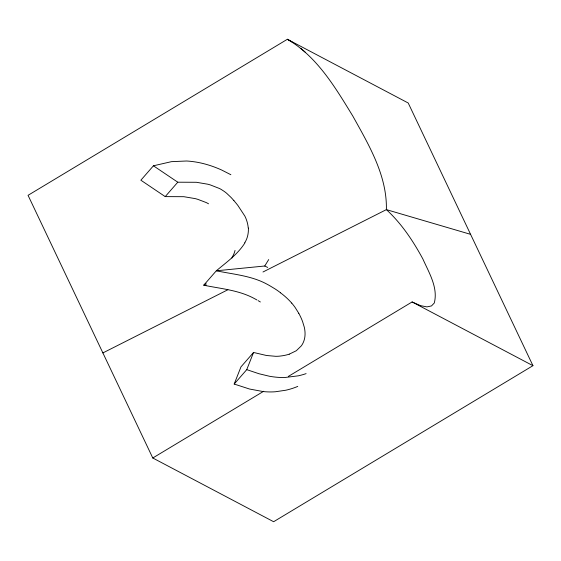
<?xml version="1.0" encoding="UTF-8"?>
<svg xmlns="http://www.w3.org/2000/svg" width="561" height="561" viewBox="0 0 561 561"><rect width="100%" height="100%" fill="white"/><g stroke="black" fill="none" stroke-linecap="round" stroke-linejoin="round"><path stroke-width="0.84" d="M297.758 386.389A105.314 67.741 41.1 0 1 295.991 387.118L293.543 388.03A128.245 82.488 41.1 0 1 285.752 390.232L275.416 391.753A88.203 56.738 41.1 0 1 263.095 391.557L249.526 389.025L234.189 384.047L240.971 366.873L253.537 352.462L266.454 355.485L275.71 356.312A58.512 37.636 41.1 0 0 279.722 356.123L282.365 355.779A78.477 50.476 41.1 0 0 289.252 354.173M234.189 384.047L246.749 369.643L253.537 352.462M268.705 259.575L264.743 266.005L216.315 270.795L203.748 285.198C220.845 288.754 239.133 290.128 254.687 298.733A89.199 57.376 41.1 0 1 256.917 299.953M231.931 258.018L232.373 257.275M244.933 242.864C237.78 254.287 226.469 262.253 216.315 270.795C233.411 274.35 251.7 275.724 267.253 284.322A91.338 58.751 41.1 0 1 269.483 285.542L275.058 288.908A59.641 38.358 41.1 0 1 278.06 290.942L280.598 292.807M230.866 174.723L221.707 170.046A91.773 59.031 41.1 0 0 192.079 161.505A88.827 57.138 41.1 0 0 186.554 161L171.435 161.666L153.434 165.797L140.867 180.207L165.215 196.616L183.833 196.694L195.284 198.629A59.2 38.078 41.1 0 1 197.991 199.414L206.182 202.542A24.558 15.799 41.1 0 1 208.538 203.804M165.215 196.616L177.781 182.206L196.399 182.283L207.85 184.225A59.2 38.078 41.1 0 1 210.557 185.011L219.512 188.517A24.095 15.498 41.1 0 1 221.476 189.618L223.902 191.189A25.245 16.234 41.1 0 1 226.707 193.328L231.027 197.43A62.979 40.511 41.1 0 1 233.909 200.628M206.104 283.312L203.748 285.198L206.343 284.946M287.372 39.277L28.05 195.319L152.781 457.993L273.628 521.723L532.95 365.681L408.219 103.007L287.372 39.277C317.175 56.626 335.338 87.544 352.862 116.148C368.858 144.948 387.153 175.572 386.382 209.625C401.564 223.559 413.12 240.957 422.875 258.986C428.906 272.576 438.302 287.639 434.284 303.01L431.493 305.927L426.963 306.895L420.554 305.654L412.104 301.951L288.333 376.424M152.781 457.993L263.705 391.248M102.887 352.925L227.843 289.764M262.983 272.001L386.382 209.625L470.588 234.344M289.245 354.166L296.32 350.723L301.348 345.828A42.285 27.201 41.1 0 0 304.693 337.925A39.824 25.617 41.1 0 0 304.7 329.321A40.462 26.023 41.1 0 0 304.3 327.238L302.589 321.586A55.651 35.799 41.1 0 0 298.775 313.297M246.749 369.643L258.979 373.738L269.483 376.263A106.029 68.197 41.1 0 0 273.642 376.894L275.654 377.132A86.275 55.49 41.1 0 0 284.946 377.497L298.319 375.821A128.245 82.488 41.1 0 0 306.11 373.619M264.743 266.005L267.709 267.443M412.104 301.951L532.95 365.681M287.386 39.284L291.895 41.886M258.109 300.633L260.367 301.979M153.434 165.797L177.781 182.206M300.759 48.302L305.114 52.068M233.909 200.628L234.912 201.799A85.146 54.768 41.1 0 1 237.892 205.48L244.848 216.076A31.542 20.287 41.1 0 1 246.209 219.19L246.861 221.069A37.938 24.404 41.1 0 1 248.228 227.99M298.775 313.297L295.233 307.61A39.466 25.385 41.1 0 0 291.741 303.143M280.563 292.863A46.668 30.021 41.1 0 1 291.762 303.129M248.383 228.047A49.508 31.844 41.1 0 1 244.75 242.724M235.038 250.437A49.508 31.844 41.1 0 1 232.191 257.134"/></g></svg>
